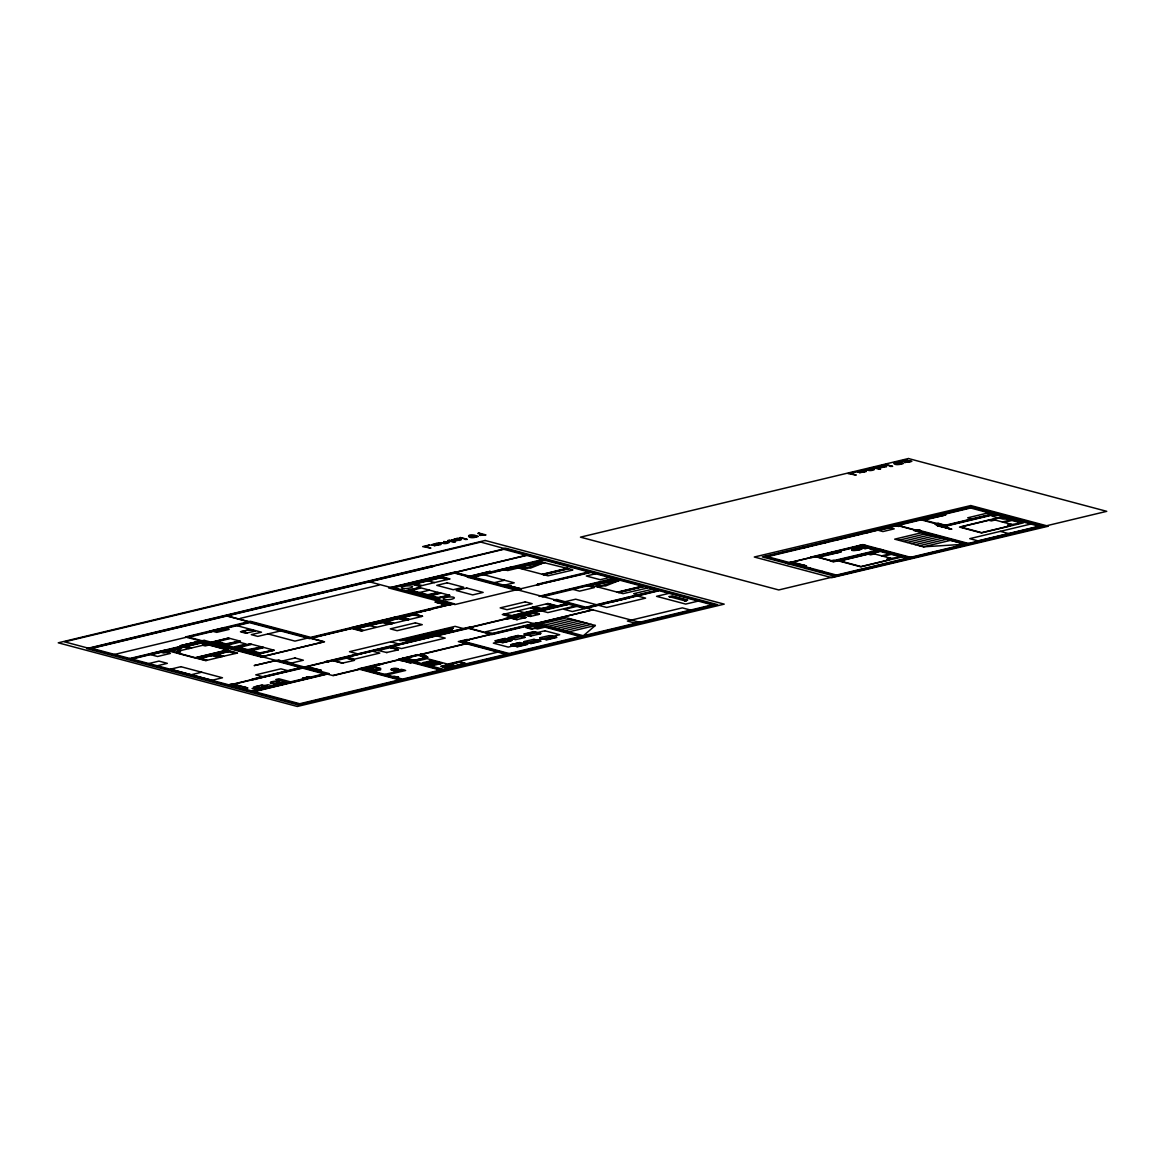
<?xml version="1.0" encoding="UTF-8"?>
<svg xmlns="http://www.w3.org/2000/svg" width="1165" height="1165" viewBox="0 0 1165 1165"><rect width="100%" height="100%" fill="white"/><g stroke="black" fill="none" stroke-linecap="round" stroke-linejoin="round"><path stroke-width="1.5" d="M429.477 662.739L428.589 663.074L430.22 662.943M478.014 536.512C466.073 540.808 464.908 531.488 478.029 536.264M903.356 463.481C890.526 467.704 890.89 458.515 903.37 463.248M910.302 461.588L904.55 462.505L911.86 461.34L908.234 461.122A22.062 5.082 -5.3 0 0 904.608 461.296L903.807 461.34M435.943 663.773L434.428 664.152L436.54 663.817M176.745 652.764L178.041 651.191L202.754 645.279L208.986 645.031L227.51 649.953L195.254 657.686L176.745 652.764L180.517 651.861L178.041 651.191M229.083 638.202L240.514 641.245L223.287 645.425M257.159 654.439L274.358 650.303L262.955 647.23M440.414 592.854L427.074 596.072L436.045 598.461L449.952 595.359L435.608 598.839M430.103 661.749L430.7 661.837M435.244 663.118L437.064 663.453M532.784 607.154L542.351 609.295L556.04 606.004L547.463 603.587M889.303 559.783L890.599 558.224L874.42 553.914L868.187 554.161L839.921 560.933L861.037 566.554L889.303 559.783L886.827 559.127L890.599 558.224M1009.938 525.881L1011.249 524.323L995.056 520.012L988.823 520.26L960.557 527.031L981.673 532.653L1009.938 525.881L1007.477 525.226L1011.249 524.323M427.074 662.535L428.356 662.171L427.672 662.434M432.215 663.904L433.802 663.482M431.924 662.404L430.613 662.87M437.064 663.773L435.841 664.225M361.383 668.157L402.522 679.108L440.21 670.079L399.071 659.113L402.216 658.371L443.355 669.322L580.199 636.512L534.531 624.353L491.79 634.605L489.737 634.051L535.609 623.057L583.345 635.77L595.344 625.474L566.598 617.814L539.934 624.207M448.904 542.701L447.069 543.327A3.291 0.757 -5.3 0 1 444.433 543.604L438.812 542.73L442.816 543.152A5.956 1.369 -5.3 0 0 443.53 543.298L447.258 542.817M874.245 469.67L872.41 470.296A3.291 0.757 -5.3 0 1 869.774 470.573L864.153 469.713L868.158 470.121A5.956 1.369 -5.3 0 0 868.857 470.267L872.6 469.786M459.563 539.846L454.437 540.822L457.976 540.356M864.576 471.694L859.362 472.655L866.178 471.592M432.783 544.579L436.657 543.924A3.961 0.917 -5.3 0 1 437.676 544.113M453.112 539.701L454.976 539.177M858.124 471.548L861.998 470.908M878.439 466.67L882.327 466.029A3.961 0.917 -5.3 0 1 883.332 466.218L883.682 466.291A12.567 2.898 -5.3 0 0 881.279 466.714L878.541 466.888M428.545 662.754L430.001 662.856M435.448 663.205L435.608 663.205M440.807 544.638L434.021 545.686L438.972 544.434M461.136 539.774L458.937 540.473M886.478 466.743L879.779 467.791L884.57 466.524M432.754 663.832L433.074 663.511M431.37 662.113L430.06 662.128M534.589 626.785L535.667 626.61M262.94 647.201L245.698 650.74L234.922 647.871L250.475 643.852L233.087 647.973M392.445 623.566L383.795 621.178L397.498 617.887L407.051 620.042L397.687 617.523M517.173 619.605L511.988 618.164M530.643 616.372L525.444 614.931M539.366 614.275L530.293 616.445L524.556 614.945L533.788 612.746L539.366 614.232M261.441 687.146L262.839 687.03M372.96 669.147L369.887 669.773M572.656 570.093L548.001 575.801L516.255 567.413M647.638 587.976L622.998 593.655L591.296 585.267M264.426 687.685L262.591 687.146M543.778 562.753L530.541 568.112A6.131 1.413 -5.3 0 0 522.284 569.015L545.089 562.375M618.819 580.621L605.567 585.966A6.131 1.413 -5.3 0 0 597.325 586.869L620.13 580.228M372.96 668.972L370.659 669.657M538.259 626.275L535.871 626.624L538.23 625.998M863.775 548.132L861.78 548.904A6.218 1.427 -5.3 0 1 852.372 550.448L851.79 550.302A6.218 1.427 -5.3 0 1 858.43 548.001L861.532 547.55M433.569 663.89L434.21 664.123M369.582 669.613L371.97 669.118M433.569 663.744L434.589 663.555L433.511 663.409M521.003 566.656L538.871 562.622M522.255 566.612L538.609 562.943M596.043 584.524L612.703 580.534L616.722 581.233M597.296 584.466L613.649 580.796M534.91 626.755L537.313 626.217M538.303 626.275L535.317 626.726M304.05 678.438L306.031 677.943M308.638 677.36L307.414 677.04M250.795 644.07L261.717 646.91M206.977 660.147L200.438 658.007M206.22 660.511L197.642 658.109L211.346 654.817L220.899 656.958L211.535 654.439L196.157 658.138L205.71 660.628L220.098 657.133M223.622 656.215L217.083 654.075M407.968 619.853L399.391 617.435L413.08 614.159L422.647 616.3L413.284 613.78M517.58 619.387L513.663 618.105M531.051 616.154L527.133 614.872M430.773 662.841L432.332 662.346M264.135 687.685L263.741 687.743M266.057 686.724C262.926 689.811 246.965 687.088 262.008 685.471M527.993 627.469L534.822 625.925M538.579 627.12L531.808 628.649M449.748 540.487L449.952 540.065A3.393 0.786 -5.3 0 0 447.811 540.604M875.09 467.456L875.294 467.049M427.992 662.128L430.06 661.837M396.042 676.894L395.809 676.938A5.272 1.209 -5.3 0 0 396.945 676.719L398.022 676.734L396.653 677.171M420.419 588.165L410.298 590.597M568.738 631.881L595.344 625.474M435.885 543.443L437.239 543.108M456.214 538.565L457.554 538.245M91.86 648.381L433.22 566.554L431.166 566.001L86.676 648.585L298.691 705.043L717.567 604.635L505.537 548.176L502.406 548.919L588.776 571.928L537.342 584.247L539.395 584.801M240.281 618.367L378.989 585.107M861.226 470.412L862.566 470.092M881.556 465.534L882.895 465.214M391.469 587.568L527.585 554.933L505.595 548.875L226.68 615.732L324.511 641.784L260.975 657.045M391.891 587.67L453.666 572.86L640.794 622.591M113.107 654.788L249.761 622.095M417.026 582.049L431.676 578.539M456.025 572.627L453.01 573.34L456.855 572.845M186.881 637.255L190.23 636.614M453.258 573.471L393.828 587.713L454.554 603.892L448.481 605.261L434.953 601.985L446.21 604.97M187.696 637.473L190.885 636.789L189.895 636.527M190.711 636.745L249.499 622.649L309.57 638.638L431.72 609.28L429.87 608.887M413.065 584.087L441.753 577.214M415.57 583.84L440.632 577.84M420.245 586.01L448.933 579.122M405.537 590.83L419.793 587.408M420.405 587.568L407.211 590.742L426.011 595.737L439.205 592.577M200.54 640.881L179.934 645.832L204.05 640.299L265.11 656.55L261.921 657.235L185.512 636.949L250.344 621.28L310.662 637.342L449.37 604.096L388.629 587.917L454.35 572.175L520.129 589.417M469.684 576.253L490.29 571.316L467.165 577.112L516.459 590.306L521.396 589.111L520.289 588.82M183.094 645.148L198.094 641.769M249.354 629.668L240.456 631.794L245.946 633.25L254.844 631.124M126.708 659.244L205.04 640.561M241.708 631.605L249.558 629.712M468.024 577.403L545.584 558.836M150.911 653.754L163.056 650.638M203.831 641.216L129.286 659.084L89.734 648.556L226.258 615.834L323.826 641.813L262.256 656.565M471.082 577.301L545.002 559.579L659.375 590.029L585.252 607.795M204.239 641.332L129.694 659.201L227.889 685.355L302.434 667.472M203.773 641.813L131.907 659.041L228.675 684.802L231.689 684.088L247.912 688.02L234.427 684.438L230.743 685.355L252.208 691.078L287.391 682.646L275.785 679.559L278.93 678.802L290.536 681.889L324.074 673.851L302.609 668.128L253.358 679.559M473.267 577.214L544.506 560.132M211.2 642.206L228.602 638.071L213.049 642.09L223.811 644.959L239.903 641.114M419.56 592.534L429.448 590.16M216.442 641.944L229.418 638.697L228.544 638.376M177.75 651.541L175.449 652.094L169.697 650.565L183.924 647.143L189.138 648.541M204.137 645.221L206.438 644.667L200.686 643.138L186.444 646.546L191.657 647.929M208.986 645.031L205.215 645.934L202.754 645.279M426.71 594.966L437.938 592.446M224.583 644.114L239.306 641.245M280.561 630.92L257.771 636.381L251.276 634.648L261.499 632.202L236.946 625.663M425.531 596.16L440.035 592.723L449.384 595.257M429.9 595.941L440.705 593.247L439.977 592.97M148.829 663.54L158.964 661.108L167.352 663.351L157.217 665.783M494.062 582.748L504.532 580.243M436.686 597.747L448.947 595.359M542.206 574.316L567.326 568.287M542.701 574.447L567.821 568.418M238.315 647.725L251.291 644.478L250.417 644.158M543.196 574.578L568.316 568.549M543.691 574.709L568.811 568.68M198.778 658.4L212.481 655.123M215.423 654.468L229.126 651.191M503.761 585.325L514.231 582.82L483.737 574.694M201.079 658.181L211.447 655.691M217.724 654.249L228.092 651.759M436.598 602.422L437.443 602.218M509.935 586.17L510.765 585.966M246.47 649.895L261.193 647.026M222.748 656.419L237.544 653.026L228.18 650.521L212.802 654.206L222.355 656.696L214.287 654.177L227.99 650.885L236.888 653.201M245.072 651.22L262.125 647.128M262.795 647.303L246.922 651.119L257.683 653.987L273.775 650.143M250.315 650.958L263.29 647.725L262.416 647.405M444.564 604.533L445.394 604.344M307.516 638.1L294.949 641.114L267.994 633.92M380.62 620.887L367.019 623.93M381.465 620.683L394.644 617.523M310.385 638.027L452.573 603.936M517.886 588.296L518.731 588.092M310.531 638.056L452.704 603.98M518.483 588.98L520.376 588.529L508.29 585.733L520.085 588.878M537.749 584.364L537.254 584.757M591.223 571.884L454.903 604.562L368.868 581.655M354.641 628.823L383.343 621.95M384.931 621.484L398.634 618.193M400.527 617.741L414.23 614.465M357.145 628.576L382.207 622.561M387.231 621.251L397.6 618.761M402.828 617.508L413.196 615.033M258.455 653.128L273.178 650.259M595.679 573.763L586.301 576.005L600.223 579.719L609.615 577.476M392.256 623.435L393.566 623.013L386.605 621.076M405.959 620.144L396.974 618.6M407.852 619.693L409.148 619.27L402.187 617.348M421.541 616.401L412.556 614.858M361.601 630.993L390.508 623.857M406.25 620.217L391.775 623.697L382.309 621.207L391.775 623.697M421.847 616.474L407.459 619.955L397.906 617.465M191.22 674.739L201.691 672.22M541.638 596.189L615.906 578.452M544.739 596.247L539.089 596.32L613.46 578.495L590.83 572.466L537.05 584.815M276.12 661.079L279.25 660.322M557.365 599.596L554.22 600.354L566.904 603.732L504.896 618.6L506.964 619.139L568.957 604.285L584.917 608.538M533.585 606.965L547.972 603.485L557.525 605.975M503.411 614.334L532.114 607.46M533.89 607.038L542.875 608.596M547.579 603.761L546.312 604.242L553.244 606.106M565.2 601.693L575.67 599.189L596.465 604.722M511.726 615.63L536.774 609.615M542.235 608.421L552.603 605.931M510.59 616.241L539.279 609.368M541.201 608.989L554.904 605.713M303.73 666.846L306.555 666.831M550.958 607.649L565.622 604.14M302.856 667.385L569.001 603.587M617.246 592.184L642.366 586.155M302.987 667.618L228.442 685.501L251.756 691.704L326.302 673.836M303.41 667.53L467.777 628.124L490.815 634.255L460.248 641.58L466.83 643.342L333.03 675.409M569.539 603.732L468.403 627.964L491.441 634.11L592.577 609.863M617.741 592.315L642.862 586.286M804.039 547.506L826.655 542.089M835.203 540.036L857.819 534.619M865.173 532.856L887.788 527.439M305.696 667.37L308.011 666.831L321.453 670.414L306.293 666.89M618.236 592.446L643.357 586.417M764.327 557.438L973.765 507.241M618.731 592.577L643.852 586.548M918.122 519.532L923.801 519.459M334.282 661.05L346.85 658.036M378.261 650.507L390.828 647.507M512.658 618.338L520.886 616.372M526.129 615.12L534.356 613.139M235.388 685.195L236.393 684.962M308.929 667.589L309.934 667.356M575.35 605.989L547.841 612.586L541.448 610.868M576.835 606.382L564.282 609.397L572.35 611.538L659.288 590.699L712.368 604.839L583.345 635.77M342.991 662.972L354.291 660.424M386.969 652.429L398.27 649.881M653.128 589.053L633.644 593.728L637.765 594.82M244.941 687.743L245.946 687.496M318.482 670.137L319.487 669.89M585.806 607.955L659.929 590.174L714.917 604.824L509.09 654.162L461.5 641.493L592.723 609.892M613.78 601.504L628.445 597.995M938.946 523.493L934.869 523.973L938.058 523.289L947.495 525.779M255.761 687.67L252.091 688.559L257.028 689.869M264.455 685.588L268.052 684.729L272.989 686.039M940.665 523.959L936.15 525.095L951.863 529.158L937.359 525.808L939.631 525.269M988.634 512.789L967.693 517.813L971.814 518.906M259.62 688.166L266.217 686.593L262.096 685.486M915.442 530.934L918.588 530.177M275.464 684.51L283.226 682.719M918.836 530.25L920.088 529.944L913.724 530.468L967.343 544.754M262.008 687.306L263.727 687.801M307.691 677.447A5.272 1.209 -5.3 0 1 306.978 677.185L305.215 677.724L306.162 677.972M308.812 676.778L307.982 677.287M303.118 678.452L305.769 677.87M307.618 677.418L309.453 676.938L308.39 676.865M258.747 689.374L270.95 686.447M785.647 563.117L791.647 562.375M939.339 526.332L940.344 526.085M942.296 525.983L995.9 513.124M326.71 673.938L252.164 691.806L299.478 704.417L401.663 679.923L360.8 669.03L333.161 675.656L187.783 636.949M787.7 563.671L793.059 562.36L806.559 565.957L791.399 562.433M864.969 545.147L812.005 557.482M815.966 557.205L819.112 556.448M997.954 513.678L944.364 526.522L935.466 524.163M863.134 546.239L859.726 547.055L865.58 548.628L868.988 547.798M535.9 624.717L543.618 626.77M860.862 546.938L863.09 546.472M794.035 563.132L795.04 562.884M536.046 625.183L525.896 627.615L531.59 629.144L541.74 626.697M669.132 593.32L656.565 596.334L685.69 604.082L698.243 601.082M996.73 514.945L991.91 516.095L1003.094 519.08L1007.914 517.915M402.449 658.312L417.784 654.643L427.657 657.264L412.323 660.934M380.096 663.817L382.79 664.006L363.436 668.695M399.362 659.201L398.11 659.492L411.216 662.885L399.129 660.089L401.008 659.638M402.784 658.4L418.119 654.73M864.605 548.365L864.809 548.73M544.04 625.299L570.704 618.906M898.798 540.269L925.767 533.803M948.893 528.866L949.897 528.633M364.849 669.074L372.232 671.04M400.775 660.526L401.605 660.322M366.625 669.205L375.683 667.035L380.751 668.39L371.708 670.559M369.48 668.841L375.305 667.472L378.96 668.39M669.584 596.902L672.598 596.189L687.627 600.193L684.612 600.907M871.231 548.773L870.037 549.065L871.755 549.443A5.272 1.209 -5.3 0 1 872.949 549.123L873.269 549.21M544.987 627.149L537.444 628.954L535.041 628.314M548.162 626.391L574.826 620.013M870.386 549.05L872.702 548.599M902.919 541.361L929.903 534.895M803.573 565.666L804.578 565.433M873.502 549.006L872.075 549.356L874.303 549.225M871.755 549.443L870.677 549.429L872.046 548.992L871.085 548.744M995.056 520.012L991.299 520.915L988.823 520.26M378.829 668.535L373.208 669.89L369.349 668.987M413.371 660.118L405.027 658.283M875.891 549.443L873.226 549.909L874.26 550.084M412.002 660.846L427.322 657.177M873.91 550.098L875.832 549.632M495.693 641.041L505.741 638.638M552.283 627.498L578.932 621.105M907.025 542.453L934.053 535.973M508.843 638.056L518.891 635.639M524.6 634.27L534.648 631.867M408.726 662.637L409.57 662.434M831.111 561.239L881.017 549.414M373.543 671.389L380.751 669.657L378.232 668.987M414.551 661.647L427.118 658.647L447.695 664.123L497.848 652.094M883.07 549.967L833.456 561.865L830.252 560.947L833.426 560.263L836.601 561.108M805.845 568.505L808.976 567.748M556.389 628.59L583.053 622.197M880.755 550.943L838.873 560.977L860.819 566.816L902.7 556.783M911.146 543.545L938.189 537.065M808.961 568.374L810.214 568.069M1002.322 521.949L1010.288 520.041L1000.953 517.551L992.172 519.663L993.672 520.056M502.654 642.585L511.45 640.473L505.362 638.726M1003.968 522.386L1011.934 520.478L1021.254 522.954L1010.958 524.658M502.901 642.643L511.697 640.546M515.804 639.585L524.847 637.546M531.56 635.813L540.604 633.76M874.42 553.914L870.648 554.817L868.187 554.161M560.511 629.683L587.145 623.29M915.239 544.638L942.339 538.157M431.545 660.773L440.443 663.555M401.182 669.584L395.022 670.894M564.617 630.775L591.252 624.382M919.345 545.73L946.475 539.249M384.829 674.404L403.571 669.904M510.867 644.667L519.663 642.556M511.115 644.726L519.91 642.614M524.235 641.493L533.279 639.454M539.992 637.721L549.035 635.668M881.687 555.851L889.652 553.943L880.318 551.453L871.522 553.564L873.036 553.972M386.897 674.943L405.638 670.457L401.663 669.365L394.076 670.996L396.1 671.623M883.332 556.288L891.298 554.38L900.618 556.87L890.308 558.574M923.437 546.822L965.319 544.201L921.632 532.711L894.691 539.162L923.437 546.822L950.611 540.327M821.31 571.666L822.563 571.36M820.655 572.437L823.801 571.695M516.823 646.56L526.871 644.158M530.192 643.4L540.24 640.983M545.948 639.614L555.996 637.211M392.809 676.719L394.92 676.21M1030.85 524.032L969.761 538.667L977.988 540.866L1039.078 526.216M394.396 676.952L396.624 676.807L395.197 677.156M458.646 662.375L442.394 666.264L447.185 667.545L463.437 663.657M395.998 677.579L398.313 677.113M442.802 666.38L449.967 664.734M396.799 677.549L395.386 677.113M443.355 666.526L450.506 664.88M443.894 666.671L450.913 664.982M444.04 666.7L451.467 665.128M444.579 666.846L451.612 665.171M445.03 666.962L452.18 665.317M445.569 667.108L452.734 665.463M446.166 667.268L453.316 665.623M833.368 575.83L1042.806 525.619M447.943 579.355L446.909 579.456M539.308 561.472L572.656 569.714M389.518 624.091L388.455 624.192M614.348 579.325L616.431 579.238M504.372 614.101L505.508 614.013M284.435 683.214L276.702 685.02M261.703 687.059L262.576 686.986M421.366 654.337L419.779 654.686L423.172 656.638M421.279 654.293L426.871 657.191L421.992 654.177L419.429 654.686L422.546 656.463M371.635 669.234L369.902 669.584M428.662 662.113L429.23 662.201M387.173 652.546L386.474 652.604M343.136 663.089L342.408 663.147M235.563 653.347L227.452 651.585M218.918 657.278L210.807 655.516M538.215 614.436L533.352 613.387M539.133 614.334L533.672 612.965M524.745 617.668L519.881 616.62M525.663 617.567L520.202 616.198M309.337 677.171L307.036 677.593A5.272 1.209 -5.3 0 0 306.162 677.389L306.978 677.185M304.866 678.292L303.206 678.117M433.992 663.438L434.88 663.526M454.539 538.987L456.578 538.783A3.32 0.772 -5.3 0 1 456.389 538.711M429.011 661.924L429.798 661.851M859.26 472.175L860.09 472.058A7.412 1.704 -5.3 0 0 860.862 471.927L861.43 471.81A15.99 3.684 -5.3 0 1 864.008 471.33M861.401 470.558A3.32 0.772 -5.3 0 0 861.59 470.631L856.464 471.84L860.935 471.577A12.567 2.898 -5.3 0 1 863.352 471.155L863.047 471.082A3.961 0.917 -5.3 0 0 862.027 470.893M859.289 471.84L858.183 471.752M904.011 460.99L903.589 461.02A6.087 1.398 -5.3 0 1 901.987 461.049L907.127 459.811L899.409 461.267L909.676 460.757M426.681 662.565L427.686 662.521M431.822 663.934L432.827 663.89M436.482 663.744L437.487 663.715M434.327 664.123L432.317 664.239M535.041 627.003L534.633 626.959M433.744 664.443L433.205 664.429M456.986 539.06L451.452 540.021L455.078 540.211A7.412 1.704 -5.3 0 0 455.85 540.079L456.418 539.963A15.99 3.684 -5.3 0 1 458.995 539.482M908.904 461.136L910.316 461.413M430.468 661.953L431.924 662.084M435.725 663.336L436.511 663.482M422.414 653.9L423.332 654.118M396.551 670.589L394.454 670.385A5.155 1.18 -5.3 0 1 391.848 668.812L392.576 668.637A5.155 1.18 -5.3 0 1 398.692 669.365L399.362 669.904M277.11 683.986L274.576 683.739A6.218 1.427 -5.3 0 1 271.43 681.831L272.319 681.627A6.218 1.427 -5.3 0 1 279.687 682.515L280.503 683.171M422.502 653.958L423.303 654.104M433.074 544.841L435.608 544.608A12.567 2.898 -5.3 0 1 438.011 544.186M393.188 676.559L394.585 676.894M262.78 687.248L264.455 687.51M1044.859 526.172L971.712 506.688L762.274 556.899L835.421 576.384M968.566 507.445L1041.728 526.929M1000.313 531.356L1008.54 533.541M921.267 518.789L925.214 519.867L945.82 514.93L920.729 520.202M940.126 526.143L949.664 528.692M897.341 524.527L901.725 525.692L898.579 526.449L894.196 525.269M916.855 529.726L970.489 543.997M886.55 527.104L888.618 527.658M885.91 527.891L886.725 528.109M867.066 532.405L867.881 532.623M863.935 532.522L866.003 533.075M856.581 534.298L858.634 534.837M855.926 535.07L856.756 535.288M912.69 557.86L862.915 544.594L810.432 557.205L811.757 557.554M859.77 545.351L909.559 558.603M837.082 539.584L837.912 539.803M863.265 546.501L867.998 547.754M871.842 548.875L873.313 549.05M873.692 549.37L875.09 549.458M874.274 549.589L875.235 549.851M833.965 539.715L836.019 540.254M860.717 547.113L865.449 548.365M825.417 541.769L827.47 542.308M824.762 542.541L825.592 542.759M805.918 547.055L806.748 547.273M802.802 547.186L804.855 547.725M816.432 555.734L820.597 556.841L841.203 551.904L815.354 557.045M811.903 556.826L813.956 557.38M794.166 563.103L803.806 565.622M765.42 556.142L838.567 575.626M544.725 559.506L527.993 555.05L454.496 572.67L471.228 577.126M613.809 580.84L616.037 581.422M539.031 562.666L541.681 563.365M538.769 562.972L540.997 563.569M597.164 584.83L600.922 585.82M595.912 584.874L600.237 586.024M690.554 610.067L682.326 607.868L627.396 621.047L635.624 623.231M637.372 595.956L645.599 598.14L606.732 607.46L598.504 605.276M521.629 565.622L524.789 566.452L507.722 570.544L504.562 569.714M522.124 566.962L525.881 567.967M520.871 567.005L525.197 568.156M587.51 585.762L594.368 587.582L579.558 591.136L572.699 589.315M511.799 566.933L513.852 567.486M626.595 597.499L628.649 598.053M510.954 567.239L498.402 570.253M511.158 567.399L512.396 567.734M625.547 597.863L626.77 598.184M499.013 570.311L500.251 570.632M613.402 600.761L614.625 601.096M497.149 570.442L499.203 570.996M611.931 601.009L613.984 601.562M510.037 586.155L518.076 588.252M542.045 596.888L615.513 579.049L657.235 590.16L585.995 607.227L556.491 599.465L553.841 600.033L554.657 600.252M565.418 604.082L567.471 604.635M564.37 604.446L565.593 604.766M440.719 576.471L450.083 578.961M449.151 579.18L440.516 576.879L411.828 583.767L420.463 586.068M552.225 607.358L553.448 607.679M439.933 577.651L446.559 579.413M550.754 607.606L552.807 608.145M429.827 578.044L431.88 578.597M429.186 578.51L430.424 578.845M532.842 607.183L542.147 609.659M531.881 607.402L540.531 609.703L511.843 616.576L503.193 614.275M428.094 580.84L434.589 582.558M530.847 608.043L537.473 609.805M417.041 581.422L418.279 581.757M415.162 581.568L417.23 582.107M414.886 583.65L421.497 585.413M517.77 610.897L524.25 612.63M410.197 583.796L419.546 586.286M420.055 587.655L438.856 592.65M505.799 614.057L512.411 615.804M411.347 590.349L427.773 594.718M502.275 614.494L511.624 616.984M430.861 595.708L437.647 597.514M409.104 590.276L427.904 595.286M428.807 595.65L437.778 598.038M533.628 623.537L527.221 621.833L485.863 631.75L492.271 633.454M534.924 623.756L582.791 636.498M534.327 625.94L538.696 626.945M447.841 604.46L449.894 604.999M437.254 602.261L445.292 604.358M526.988 626.158L529.347 626.799M527.905 627.629L531.677 628.634M549.822 635.566L556.826 637.43L546.764 639.833L539.774 637.969M540.822 633.498L533.832 631.648L523.769 634.051L530.774 635.915M549.443 635.653L555.618 637.299M534.269 631.954L540.443 633.6M524.978 634.182L531.138 635.828M428.574 609.077L430.628 609.63M534.065 639.337L541.055 641.201L531.007 643.619L524.017 641.755M525.051 637.284L518.061 635.42L508.013 637.823L515.381 639.6M533.687 639.439L539.861 641.07M518.512 635.726L524.687 637.372M524.396 641.667L530.556 643.313M511.916 640.284L504.926 638.42L494.863 640.823L502.246 642.599M520.318 642.599L527.701 644.376L517.639 646.779L510.649 644.915M463.35 628.561L455.122 626.362L349.5 651.686L357.728 653.871M511.027 644.827L517.202 646.473M395.081 617.101L397.134 617.654M393.828 617.406L395.882 617.96M509.207 653.536L463.539 641.376L469.175 640.022L467.121 639.483L458.34 641.58L506.076 654.293M381.042 620.581L382.906 620.96M380.212 620.77L381.639 621.265M436.977 635.915L445.205 638.114L401.488 648.585L393.26 646.4M390.741 623.916L382.105 621.615L353.403 628.488L362.038 630.789M381.523 622.387L388.134 624.149M367.645 624.003L368.868 624.324M366.174 624.134L352.98 627.294M366.378 624.294L367.82 624.688M369.684 625.561L376.164 627.294M353.607 627.353L354.844 627.687M356.461 628.386L363.072 630.149M351.728 627.498L353.796 628.052M351.786 628.518L361.121 631.008M390.668 641.813L398.896 644.012M459.898 662.069L464.689 663.351M459.68 662.332L463.655 663.395M389.794 647.23L398.547 649.56M390.362 647.609L398.066 649.662M416.997 654.992L426.215 657.453M450.666 664.487L454.641 665.55M449.821 664.691L453.797 665.754M435.594 661.866L437.341 662.332M430.191 660.992L440.472 663.73M441.885 666.395L446.69 667.662M377.242 650.245L386.445 652.458M423.696 662.55L433.977 665.288M404.969 657.875L414.187 660.337M403.032 658.341L412.497 660.73M372.946 651.264L379.805 653.084L354.684 659.113L347.825 657.293M381.872 664.283L379.819 663.73L358.238 668.899L399.391 679.865L299.769 703.747L254.276 691.617L329.273 673.647L278.275 660.06L254.159 665.594L274.765 660.657L300.541 667.574L251.8 679.268L253.111 679.617M250.227 629.624L255.019 630.906M249.907 629.697L254.713 630.979M345.83 657.774L354.568 660.089M346.384 658.152L354.102 660.206M395.066 671.171L395.998 671.419M241.505 631.547L246.995 633.003M224.466 627.615L226.52 628.153M223.622 627.92L211.054 630.935M370.747 666.992L373.048 667.603M223.826 628.081L225.063 628.401M396.945 676.719L398.663 677.113L396.202 676.923M395.008 676.807L393.61 676.705M334.763 660.934L342.481 663.001M364.965 668.987L372.727 670.996M333.263 660.773L342 663.103M326.797 661.283L328.865 661.837M211.681 630.993L212.918 631.313M326.899 661.953L472.932 627.294L470.864 626.755L325.341 661.662L326.651 662.011M209.802 631.124L211.855 631.678M239.48 647.449L247.621 649.619M217.593 641.667L225.748 643.837M251.465 650.682L259.62 652.851M215.132 641.595L225.894 644.463M237.005 647.376L247.781 650.245M249.004 650.609L259.766 653.478M287.74 670.647L280.882 668.827L255.747 674.855L262.606 676.676M308.07 676.952L309.468 677.316M306.439 677.433L307.371 677.681M304.589 678.103L302.478 678.292L303.541 678.365M303.526 678.045L304.371 678.161M177.721 648.06L180.866 648.905L163.799 652.997L160.654 652.152M163.901 650.332L165.954 650.871M285.498 683.098L283.27 682.501L274.139 684.481L276.571 685.238M163.26 650.798L164.498 651.119M253.3 678.904L255.368 679.457M275.319 684.685L276.44 684.991M150.503 653.652L152.353 654.031M149.251 653.842L151.304 654.395M268.838 686.753L262.183 684.991L253.504 687.073L260.144 688.835M230.189 684.452L232.243 684.991M89.807 647.827L129.854 658.487M874.988 467.704L880.507 469.189L873.983 468.097A7.689 1.762 -5.3 0 1 873.168 467.835M449.617 540.72L455.166 542.206L448.642 541.113A7.689 1.762 -5.3 0 1 447.841 540.866M475.728 535.987L476.601 536.584L471.213 536.89A21.363 4.908 -5.3 0 1 470.063 536.57L469.204 535.929L474.577 535.667A22.018 5.068 -5.3 0 1 475.728 535.987M262.416 687.335L263.246 687.627M427.672 662.798L427.118 662.827M453.141 539.89L455.923 539.73A12.567 2.898 -5.3 0 1 458.34 539.308L458.034 539.235A3.961 0.917 -5.3 0 0 457.015 539.046M872.6 469.539L869.032 468.548L873.633 469.116A6.873 1.587 -5.3 0 1 874.158 469.291L874.172 469.306M447.258 542.555L443.69 541.565L448.292 542.147A6.873 1.587 -5.3 0 1 448.831 542.322L448.831 542.337M886.434 466.408L886.463 466.422A6.684 1.544 -5.3 0 0 885.939 466.248L883.827 465.665A13.965 3.218 -5.3 0 1 883.23 465.49M866.105 471.272L866.134 471.286A6.684 1.544 -5.3 0 0 865.61 471.111L863.396 470.514A13.965 3.218 -5.3 0 1 862.915 470.354M461.092 539.424L461.122 539.439A6.684 1.544 -5.3 0 0 460.597 539.264L458.384 538.667A13.965 3.218 -5.3 0 1 457.903 538.507M440.792 544.317L440.763 544.303A6.684 1.544 -5.3 0 0 440.268 544.142L438.156 543.56A13.965 3.218 -5.3 0 1 437.574 543.385M436.06 543.574A3.32 0.772 -5.3 0 0 436.249 543.662L431.123 544.827L434.749 545.089A7.412 1.704 -5.3 0 0 435.521 544.943L436.089 544.841A15.99 3.684 -5.3 0 1 438.666 544.361M396.129 677.142A5.272 1.209 -5.3 0 1 397.483 676.865M881.73 465.68A3.32 0.772 -5.3 0 0 881.92 465.767L876.808 467.019L880.42 467.194A7.412 1.704 -5.3 0 0 881.191 467.049L881.759 466.932A15.99 3.684 -5.3 0 1 884.337 466.466M873.153 467.587A3.393 0.786 -5.3 0 1 875.323 467.092M872.57 549.021A5.272 1.209 -5.3 0 1 871.216 549.298M687 600.339L685.981 601.111L668.87 596.553L671.972 596.334L687 600.339M894.502 462.971L895.404 463.539A21.363 4.908 -5.3 0 0 896.555 463.859L901.914 463.597L901.055 462.971A22.018 5.068 -5.3 0 0 899.904 462.651L894.516 462.942M453.156 628.357L405.493 640.502L399.61 640.546L453.156 628.357M525.925 617.494L516.823 619.678L511.085 618.178L520.318 615.965L525.896 617.508M271.634 681.962L271.547 681.991A5.781 1.325 -5.3 0 0 275.435 683.535L278.828 682.719A5.781 1.325 -5.3 0 0 272.945 681.656L271.634 681.962M392.008 668.914L391.935 668.943A4.791 1.107 -5.3 0 0 395.153 670.225L397.979 669.54A4.791 1.107 -5.3 0 0 393.1 668.666L392.095 668.885M429.201 545.045L422.662 546.603L430.904 548.103L424.861 546.487L430.001 545.249L429.201 545.045M460.437 537.546L459.156 537.866L465.403 538.871L460.437 537.546M479.077 533.089L477.781 533.395L483.155 534.822A9.582 2.199 -5.3 0 0 479.572 535.172L480.373 535.39A7.762 1.791 -5.3 0 1 485.164 535.099L485.951 534.924L479.077 533.089M466.32 539.118L465.039 539.424L467.296 539.38L466.32 539.118M485.164 540.473L58.25 642.818L297.293 706.471L724.208 604.14L485.164 540.473M480.752 542.075L64.541 641.842L89.064 648.381L504.882 548.7L480.752 542.075M908.438 458.529L580.461 537.152L778.759 589.956L1106.75 511.333L908.438 458.529M854.542 472.014L848.004 473.587L856.231 475.072L850.188 473.471L855.343 472.233L854.542 472.014M885.779 464.529L884.483 464.835L890.744 465.854L885.779 464.529M891.662 466.102L890.38 466.408L892.623 466.35L891.662 466.102M226.083 628.561L213.646 631.547L216.719 632.362L229.156 629.391L226.083 628.561M447.229 582.835L436.759 585.34L453.214 589.723L463.685 587.218L447.229 582.835M163.741 651.657L150.926 654.73L157.566 656.492L170.381 653.419L163.741 651.657M201.123 642.614L167.614 650.638L195.036 657.948L228.544 649.924L201.123 642.614M239.509 642.235L226.709 645.308L233.335 647.07L246.15 643.997L239.509 642.235M466.699 588.019L456.229 590.524L472.684 594.907L483.155 592.403L466.699 588.019M180.895 666.686L170.425 669.191L212.015 680.273L222.486 677.768L180.895 666.686M415.41 622.853L390.275 628.867L397.134 630.702L422.269 624.673L415.41 622.853M525.299 601.868L500.164 607.882L507.023 609.717L532.157 603.688L525.299 601.868M294.963 657.977L283.168 660.803L291.57 663.045L303.381 660.22L294.963 657.977M448.277 628.663L402.376 639.672L406.337 640.721L452.224 629.726L448.277 628.663M896.555 525.269L765.041 556.797L788.093 562.928L862.42 545.104L910.287 557.846L967.445 544.142L896.555 525.269M920.204 519.59L897.167 525.124L968.086 543.997L1042.209 526.231L995.711 513.852L944.626 526.099L920.204 519.59M971.304 507.343L921.253 519.342L945.121 525.706L995.172 513.707L971.304 507.343M890.06 527.745L878.76 530.454L882.924 531.56L894.225 528.852L890.06 527.745M815.121 556.579L788.356 563.001L835.946 575.67L909.865 557.948L880.522 550.142L833.368 561.443L815.121 556.579M862.275 545.278L815.587 556.477L833.543 561.253L880.245 550.069L862.275 545.278M401.838 659.201L361.631 668.827L402.507 679.719L442.7 670.079L401.838 659.201M467.383 643.488L402.26 659.099L443.122 669.977L508.246 654.366L467.383 643.488M1001.39 517.027L959.509 527.075L981.454 532.915L1023.336 522.881L1001.39 517.027M544.885 630.789L493.348 643.138L508.217 647.099L559.695 634.736L544.885 630.789M431.865 660.584L422.444 662.841L432.725 665.579L442.147 663.322L431.865 660.584M459.636 661.793L440.778 666.307L446.952 667.953L465.796 663.438L459.636 661.793M970.794 505.552L754.294 557.016L831.825 577.665L1048.34 526.201L970.794 505.552M422.196 653.842L427.642 657.206L422.196 653.842M853.1 550.361L852.256 550.186A5.781 1.325 -5.3 0 1 858.984 548.162L861.212 548.744A5.781 1.325 -5.3 0 1 853.1 550.361M445.977 599.713A5.636 1.296 -5.3 0 0 454.365 597.834A5.636 1.296 -5.3 0 0 445.904 597.456A5.636 1.296 -5.3 0 0 445.977 599.713M404.182 588.573A5.636 1.296 -5.3 0 0 412.556 586.694A5.636 1.296 -5.3 0 0 404.095 586.33A5.636 1.296 -5.3 0 0 404.182 588.573"/></g></svg>
